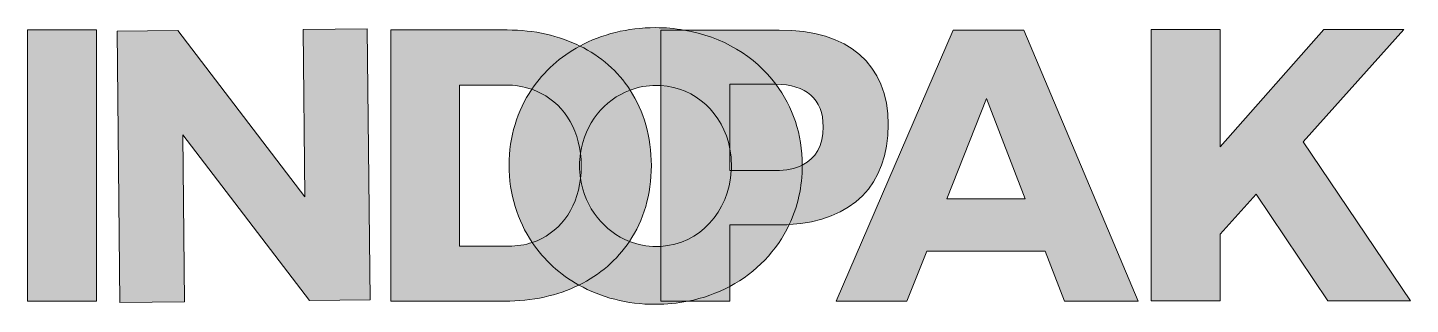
# Model space of a CAD drawing. Header units: inches. Extents: x 0.67 to 9.74, y -5.55 to -3.73.
import ezdxf

# ---------------------------------------------------------------- set-up
doc = ezdxf.new("R2010")
doc.units = ezdxf.units.IN
doc.header["$MEASUREMENT"] = 0
doc.layers.add('Layer 1', color=7, linetype='Continuous')

msp = doc.modelspace()

# ---------------------------------------------------------------- hatches: boundary and pattern name
at = {"layer": 'Layer 1', "true_color": 0xf79837}
h = msp.add_hatch(color=30, dxfattribs=at)
h.dxf.hatch_style = 2
h.paths.add_polyline_path([(1.1239, -3.7465), (1.1239, -5.5249), (0.6717, -5.5249), (0.6717, -3.7465)])
h = msp.add_hatch(color=30, dxfattribs=at)
h.dxf.hatch_style = 2
h.paths.add_polyline_path([(2.8994, -3.7381), (2.9178, -5.5164), (2.5192, -5.5205), (1.6898, -4.4339), (1.7011, -5.5289), (1.2771, -5.5333), (1.2588, -3.755), (1.6574, -3.7509), (2.4892, -4.8399), (2.4779, -3.7424)])
h = msp.add_hatch(color=30, dxfattribs=at)
h.dxf.hatch_style = 2
edge = h.paths.add_edge_path()
edge.add_spline(control_points=[(4.294, -3.8516), (4.1652, -3.9208), (4.0573, -4.0178), (3.9779, -4.1356), (3.9254, -4.1173), (3.8679, -4.1074), (3.8068, -4.1074), (3.8068, -4.1074), (3.5045, -4.1074), (3.5045, -4.1074), (3.5045, -4.1074), (3.5045, -5.164), (3.5045, -5.164), (3.5045, -5.164), (3.8273, -5.164), (3.8273, -5.164), (3.882, -5.164), (3.9335, -5.1555), (3.9811, -5.1396), (4.0584, -5.2543), (4.1628, -5.3499), (4.287, -5.419), (4.1476, -5.4875), (3.9829, -5.5249), (3.7994, -5.5249), (3.7994, -5.5249), (3.0526, -5.5249), (3.0526, -5.5249), (3.0526, -5.5249), (3.0526, -3.7465), (3.0526, -3.7465), (3.0526, -3.7465), (3.8171, -3.7465), (3.8171, -3.7465), (3.9959, -3.7465), (4.1575, -3.7835), (4.294, -3.8516)], knot_values=[0, 0, 0, 0, 1, 1, 1, 2, 2, 2, 3, 3, 3, 4, 4, 4, 5, 5, 5, 6, 6, 6, 7, 7, 7, 8, 8, 8, 9, 9, 9, 10, 10, 10, 11, 11, 11, 12, 12, 12, 12], degree=3, periodic=1)
at = {"layer": 'Layer 1', "true_color": 0x603813}
h = msp.add_hatch(color=39, dxfattribs=at)
h.dxf.hatch_style = 2
edge = h.paths.add_edge_path()
edge.add_spline(control_points=[(5.5792, -4.1025), (5.5785, -4.1025), (5.5774, -4.1025), (5.5767, -4.1025), (5.5767, -4.1025), (5.2772, -4.1025), (5.2772, -4.1025), (5.2772, -4.1025), (5.2772, -4.5254), (5.2772, -4.5254), (5.2331, -4.2926), (5.0507, -4.1247), (4.8249, -4.1109), (4.8249, -4.1109), (4.8249, -3.7469), (4.8249, -3.7469), (4.8249, -3.7469), (4.9759, -3.7469), (4.9759, -3.7469), (5.2292, -3.7892), (5.4413, -3.918), (5.5792, -4.1025)], knot_values=[0, 0, 0, 0, 1, 1, 1, 2, 2, 2, 3, 3, 3, 4, 4, 4, 5, 5, 5, 6, 6, 6, 7, 7, 7, 7], degree=3, periodic=1)
edge = h.paths.add_edge_path()
edge.add_spline(control_points=[(5.2772, -5.0243), (5.2772, -5.0243), (5.2772, -5.4275), (5.2772, -5.4275), (5.4497, -5.3358), (5.5852, -5.195), (5.6663, -5.0221), (5.6444, -5.0236), (5.6222, -5.0243), (5.5997, -5.0243), (5.5997, -5.0243), (5.2772, -5.0243), (5.2772, -5.0243)], knot_values=[0, 0, 0, 0, 1, 1, 1, 2, 2, 2, 3, 3, 3, 4, 4, 4, 4], degree=3, periodic=1)
edge = h.paths.add_edge_path()
edge.add_spline(control_points=[(5.7524, -4.6323), (5.7048, -4.6567), (5.6459, -4.6687), (5.5767, -4.6687), (5.5767, -4.6687), (5.2864, -4.6687), (5.2864, -4.6687), (5.2871, -4.6577), (5.2874, -4.6468), (5.2874, -4.6359), (5.2874, -4.5978), (5.2839, -4.5607), (5.2772, -4.5254), (5.2772, -4.5254), (5.2772, -4.1025), (5.2772, -4.1025), (5.2772, -4.1025), (5.5767, -4.1025), (5.5767, -4.1025), (5.5774, -4.1025), (5.5785, -4.1025), (5.5792, -4.1025), (5.6892, -4.2492), (5.7524, -4.4305), (5.7524, -4.6323)], knot_values=[0, 0, 0, 0, 1, 1, 1, 2, 2, 2, 3, 3, 3, 4, 4, 4, 5, 5, 5, 6, 6, 6, 7, 7, 7, 8, 8, 8, 8], degree=3, periodic=1)
edge = h.paths.add_edge_path()
edge.add_spline(control_points=[(4.8249, -5.5249), (4.8249, -5.5249), (5.0013, -5.5249), (5.0013, -5.5249), (4.9336, -5.5383), (4.863, -5.5453), (4.7897, -5.5453), (4.6023, -5.5453), (4.4312, -5.4998), (4.287, -5.419), (4.4249, -5.3516), (4.5378, -5.2543), (4.6182, -5.1329), (4.6733, -5.1548), (4.7329, -5.1668), (4.7946, -5.1668), (4.8048, -5.1668), (4.8151, -5.1664), (4.8249, -5.1657), (4.8249, -5.1657), (4.8249, -5.5249), (4.8249, -5.5249)], knot_values=[0, 0, 0, 0, 1, 1, 1, 2, 2, 2, 3, 3, 3, 4, 4, 4, 5, 5, 5, 6, 6, 6, 7, 7, 7, 7], degree=3, periodic=1)
edge = h.paths.add_edge_path()
edge.add_spline(control_points=[(4.9759, -3.7469), (4.9759, -3.7469), (4.8249, -3.7469), (4.8249, -3.7469), (4.8249, -3.7469), (4.8249, -4.1109), (4.8249, -4.1109), (4.8151, -4.1102), (4.8048, -4.1099), (4.7946, -4.1099), (4.7343, -4.1099), (4.6764, -4.1208), (4.6224, -4.1409), (4.5427, -4.0178), (4.4309, -3.919), (4.294, -3.8516), (4.4369, -3.7744), (4.6055, -3.7313), (4.7897, -3.7313), (4.8539, -3.7313), (4.916, -3.7366), (4.9759, -3.7469)], knot_values=[0, 0, 0, 0, 1, 1, 1, 2, 2, 2, 3, 3, 3, 4, 4, 4, 5, 5, 5, 6, 6, 6, 7, 7, 7, 7], degree=3, periodic=1)
edge = h.paths.add_edge_path()
edge.add_spline(control_points=[(4.6182, -5.1329), (4.5378, -5.2543), (4.4249, -5.3516), (4.287, -5.419), (4.1628, -5.3499), (4.0584, -5.2543), (3.9811, -5.1396), (4.1529, -5.0832), (4.2728, -4.9297), (4.2979, -4.7205), (4.3268, -4.9131), (4.4531, -5.0677), (4.6182, -5.1329)], knot_values=[0, 0, 0, 0, 1, 1, 1, 2, 2, 2, 3, 3, 3, 4, 4, 4, 4], degree=3, periodic=1)
edge = h.paths.add_edge_path()
edge.add_spline(control_points=[(4.2975, -4.5547), (4.2937, -4.5812), (4.2915, -4.608), (4.2915, -4.6359), (4.2915, -4.6648), (4.2937, -4.693), (4.2979, -4.7205), (4.2728, -4.9297), (4.1529, -5.0832), (3.9811, -5.1396), (3.8844, -4.9967), (3.8294, -4.8235), (3.8294, -4.633), (3.8294, -4.4457), (3.883, -4.276), (3.9779, -4.1356), (4.1504, -4.1959), (4.2714, -4.3487), (4.2975, -4.5547)], knot_values=[0, 0, 0, 0, 1, 1, 1, 2, 2, 2, 3, 3, 3, 4, 4, 4, 5, 5, 5, 6, 6, 6, 6], degree=3, periodic=1)
at = {"layer": 'Layer 1', "true_color": 0x146634}
h = msp.add_hatch(color=109, dxfattribs=at)
h.dxf.hatch_style = 2
edge = h.paths.add_edge_path()
edge.add_spline(control_points=[(5.5997, -3.7469), (6.0544, -3.7469), (6.3161, -3.9702), (6.3161, -4.3663), (6.3161, -4.7622), (6.0798, -4.9996), (5.6663, -5.0221), (5.7221, -4.9054), (5.7524, -4.7738), (5.7524, -4.633), (5.7524, -4.6327), (5.7524, -4.6327), (5.7524, -4.6323), (5.841, -4.5889), (5.8893, -4.5043), (5.8893, -4.3819), (5.8893, -4.197), (5.776, -4.1032), (5.5792, -4.1025), (5.4413, -3.918), (5.2292, -3.7892), (4.9759, -3.7469), (4.9759, -3.7469), (5.5997, -3.7469), (5.5997, -3.7469)], knot_values=[0, 0, 0, 0, 1, 1, 1, 2, 2, 2, 3, 3, 3, 4, 4, 4, 5, 5, 5, 6, 6, 6, 7, 7, 7, 8, 8, 8, 8], degree=3, periodic=1)
h = msp.add_hatch(color=109, dxfattribs=at)
h.dxf.hatch_style = 2
h.paths.add_polyline_path([(7.2058, -3.7469), (7.9551, -5.5249), (7.4725, -5.5249), (7.3455, -5.1971), (6.5684, -5.1971), (6.4385, -5.5249), (5.9739, -5.5249), (6.7409, -3.7469)])
h.paths.add_polyline_path([(7.2136, -4.8542), (6.9596, -4.1963), (6.7003, -4.8542)])
h = msp.add_hatch(color=109, dxfattribs=at)
h.dxf.hatch_style = 2
h.paths.add_polyline_path([(9.0364, -4.4799), (9.7402, -5.5213), (9.199, -5.5213), (8.7291, -4.8228), (8.4928, -5.0842), (8.4928, -5.5213), (8.0409, -5.5213), (8.0409, -3.7433), (8.4928, -3.7433), (8.4928, -4.5127), (9.1736, -3.7433), (9.6972, -3.7433)])
at = {"layer": 'Layer 1', "true_color": 0xf79837}
h = msp.add_hatch(color=30, dxfattribs=at)
h.dxf.hatch_style = 2
edge = h.paths.add_edge_path()
edge.add_spline(control_points=[(4.294, -3.8516), (4.4309, -3.919), (4.5427, -4.0178), (4.6224, -4.1409), (4.4535, -4.2044), (4.3254, -4.3586), (4.2975, -4.5547), (4.2714, -4.3487), (4.1504, -4.1959), (3.9779, -4.1356), (4.0573, -4.0178), (4.1652, -3.9208), (4.294, -3.8516)], knot_values=[0, 0, 0, 0, 1, 1, 1, 2, 2, 2, 3, 3, 3, 4, 4, 4, 4], degree=3, periodic=1)
h = msp.add_hatch(color=30, dxfattribs=at)
h.dxf.hatch_style = 2
edge = h.paths.add_edge_path()
edge.add_spline(control_points=[(4.6224, -4.1409), (4.7124, -4.2781), (4.7622, -4.4464), (4.7622, -4.6359), (4.7622, -4.826), (4.711, -4.9946), (4.6182, -5.1329), (4.4531, -5.0677), (4.3268, -4.9131), (4.2979, -4.7205), (4.3007, -4.6941), (4.3025, -4.6665), (4.3025, -4.6383), (4.3025, -4.6094), (4.3007, -4.5815), (4.2975, -4.5547), (4.3254, -4.3586), (4.4535, -4.2044), (4.6224, -4.1409)], knot_values=[0, 0, 0, 0, 1, 1, 1, 2, 2, 2, 3, 3, 3, 4, 4, 4, 5, 5, 5, 6, 6, 6, 6], degree=3, periodic=1)
at = {"layer": 'Layer 1', "true_color": 0x146634}
h = msp.add_hatch(color=109, dxfattribs=at)
h.dxf.hatch_style = 2
edge = h.paths.add_edge_path()
edge.add_spline(control_points=[(5.2772, -4.6687), (5.2772, -4.6687), (5.2864, -4.6687), (5.2864, -4.6687), (5.2719, -4.941), (5.0751, -5.1502), (4.8249, -5.1657), (4.8249, -5.1657), (4.8249, -4.1109), (4.8249, -4.1109), (5.0507, -4.1247), (5.2331, -4.2926), (5.2772, -4.5254), (5.2772, -4.5254), (5.2772, -4.6687), (5.2772, -4.6687)], knot_values=[0, 0, 0, 0, 1, 1, 1, 2, 2, 2, 3, 3, 3, 4, 4, 4, 5, 5, 5, 5], degree=3, periodic=1)
h = msp.add_hatch(color=109, dxfattribs=at)
h.dxf.hatch_style = 2
edge = h.paths.add_edge_path()
edge.add_spline(control_points=[(5.7524, -4.6323), (5.7524, -4.6327), (5.7524, -4.6327), (5.7524, -4.633), (5.7524, -4.7738), (5.7221, -4.9054), (5.6663, -5.0221), (5.6444, -5.0236), (5.6222, -5.0243), (5.5997, -5.0243), (5.5997, -5.0243), (5.2772, -5.0243), (5.2772, -5.0243), (5.2772, -5.0243), (5.2772, -5.4275), (5.2772, -5.4275), (5.1932, -5.4726), (5.1008, -5.5054), (5.0013, -5.5249), (5.0013, -5.5249), (4.8249, -5.5249), (4.8249, -5.5249), (4.8249, -5.5249), (4.8249, -5.1657), (4.8249, -5.1657), (5.0751, -5.1502), (5.2719, -4.941), (5.2864, -4.6687), (5.2864, -4.6687), (5.5767, -4.6687), (5.5767, -4.6687), (5.6459, -4.6687), (5.7048, -4.6567), (5.7524, -4.6323)], knot_values=[0, 0, 0, 0, 1, 1, 1, 2, 2, 2, 3, 3, 3, 4, 4, 4, 5, 5, 5, 6, 6, 6, 7, 7, 7, 8, 8, 8, 9, 9, 9, 10, 10, 10, 11, 11, 11, 11], degree=3, periodic=1)
h = msp.add_hatch(color=109, dxfattribs=at)
h.dxf.hatch_style = 2
edge = h.paths.add_edge_path()
edge.add_spline(control_points=[(5.2772, -5.4275), (5.2772, -5.4275), (5.2772, -5.5249), (5.2772, -5.5249), (5.2772, -5.5249), (5.0013, -5.5249), (5.0013, -5.5249), (5.1008, -5.5054), (5.1932, -5.4726), (5.2772, -5.4275)], knot_values=[0, 0, 0, 0, 1, 1, 1, 2, 2, 2, 3, 3, 3, 3], degree=3, periodic=1)

# ---------------------------------------------------------------- linework, layer by layer
at = {"layer": 'Layer 1', "lineweight": 0}
for points in [[(1.1239, -3.7465), (1.1239, -5.5249), (0.6717, -5.5249), (0.6717, -3.7465), (1.1239, -3.7465)], [(2.8994, -3.7381), (2.9178, -5.5164), (2.5192, -5.5205), (1.6898, -4.4339), (1.7011, -5.5289), (1.2771, -5.5333), (1.2588, -3.755), (1.6574, -3.7509), (2.4892, -4.8399), (2.4779, -3.7424), (2.8994, -3.7381)], [(7.2058, -3.7469), (7.9551, -5.5249), (7.4725, -5.5249), (7.3455, -5.1971), (6.5684, -5.1971), (6.4385, -5.5249), (5.9739, -5.5249), (6.7409, -3.7469), (7.2058, -3.7469)], [(9.0364, -4.4799), (9.7402, -5.5213), (9.199, -5.5213), (8.7291, -4.8228), (8.4928, -5.0842), (8.4928, -5.5213), (8.0409, -5.5213), (8.0409, -3.7433), (8.4928, -3.7433), (8.4928, -4.5127), (9.1736, -3.7433), (9.6972, -3.7433), (9.0364, -4.4799)], [(7.2136, -4.8542), (6.9596, -4.1963), (6.7003, -4.8542), (7.2136, -4.8542)]]:
    msp.add_lwpolyline(points, dxfattribs=at)
for points, knots in [([(4.294, -3.8516), (4.1652, -3.9208), (4.0573, -4.0178), (3.9779, -4.1356), (3.9254, -4.1173), (3.8679, -4.1074), (3.8068, -4.1074), (3.8068, -4.1074), (3.5045, -4.1074), (3.5045, -4.1074), (3.5045, -4.1074), (3.5045, -5.164), (3.5045, -5.164), (3.5045, -5.164), (3.8273, -5.164), (3.8273, -5.164), (3.882, -5.164), (3.9335, -5.1555), (3.9811, -5.1396), (4.0584, -5.2543), (4.1628, -5.3499), (4.287, -5.419), (4.1476, -5.4875), (3.9829, -5.5249), (3.7994, -5.5249), (3.7994, -5.5249), (3.0526, -5.5249), (3.0526, -5.5249), (3.0526, -5.5249), (3.0526, -3.7465), (3.0526, -3.7465), (3.0526, -3.7465), (3.8171, -3.7465), (3.8171, -3.7465), (3.9959, -3.7465), (4.1575, -3.7835), (4.294, -3.8516)], [0, 0, 0, 0, 1, 1, 1, 2, 2, 2, 3, 3, 3, 4, 4, 4, 5, 5, 5, 6, 6, 6, 7, 7, 7, 8, 8, 8, 9, 9, 9, 10, 10, 10, 11, 11, 11, 12, 12, 12, 12]), ([(4.9759, -3.7469), (4.9759, -3.7469), (4.8249, -3.7469), (4.8249, -3.7469), (4.8249, -3.7469), (4.8249, -4.1109), (4.8249, -4.1109), (4.8151, -4.1102), (4.8048, -4.1099), (4.7946, -4.1099), (4.7343, -4.1099), (4.6764, -4.1208), (4.6224, -4.1409), (4.5427, -4.0178), (4.4309, -3.919), (4.294, -3.8516), (4.4369, -3.7744), (4.6055, -3.7313), (4.7897, -3.7313), (4.8539, -3.7313), (4.916, -3.7366), (4.9759, -3.7469)], [0, 0, 0, 0, 1, 1, 1, 2, 2, 2, 3, 3, 3, 4, 4, 4, 5, 5, 5, 6, 6, 6, 7, 7, 7, 7]), ([(5.5792, -4.1025), (5.5785, -4.1025), (5.5774, -4.1025), (5.5767, -4.1025), (5.5767, -4.1025), (5.2772, -4.1025), (5.2772, -4.1025), (5.2772, -4.1025), (5.2772, -4.5254), (5.2772, -4.5254), (5.2331, -4.2926), (5.0507, -4.1247), (4.8249, -4.1109), (4.8249, -4.1109), (4.8249, -3.7469), (4.8249, -3.7469), (4.8249, -3.7469), (4.9759, -3.7469), (4.9759, -3.7469), (5.2292, -3.7892), (5.4413, -3.918), (5.5792, -4.1025)], [0, 0, 0, 0, 1, 1, 1, 2, 2, 2, 3, 3, 3, 4, 4, 4, 5, 5, 5, 6, 6, 6, 7, 7, 7, 7]), ([(5.5997, -3.7469), (6.0544, -3.7469), (6.3161, -3.9702), (6.3161, -4.3663), (6.3161, -4.7622), (6.0798, -4.9996), (5.6663, -5.0221), (5.7221, -4.9054), (5.7524, -4.7738), (5.7524, -4.633), (5.7524, -4.6327), (5.7524, -4.6327), (5.7524, -4.6323), (5.841, -4.5889), (5.8893, -4.5043), (5.8893, -4.3819), (5.8893, -4.197), (5.776, -4.1032), (5.5792, -4.1025), (5.4413, -3.918), (5.2292, -3.7892), (4.9759, -3.7469), (4.9759, -3.7469), (5.5997, -3.7469), (5.5997, -3.7469)], [0, 0, 0, 0, 1, 1, 1, 2, 2, 2, 3, 3, 3, 4, 4, 4, 5, 5, 5, 6, 6, 6, 7, 7, 7, 8, 8, 8, 8]), ([(4.294, -3.8516), (4.4309, -3.919), (4.5427, -4.0178), (4.6224, -4.1409), (4.4535, -4.2044), (4.3254, -4.3586), (4.2975, -4.5547), (4.2714, -4.3487), (4.1504, -4.1959), (3.9779, -4.1356), (4.0573, -4.0178), (4.1652, -3.9208), (4.294, -3.8516)], [0, 0, 0, 0, 1, 1, 1, 2, 2, 2, 3, 3, 3, 4, 4, 4, 4]), ([(4.2975, -4.5547), (4.2937, -4.5812), (4.2915, -4.608), (4.2915, -4.6359), (4.2915, -4.6648), (4.2937, -4.693), (4.2979, -4.7205), (4.2728, -4.9297), (4.1529, -5.0832), (3.9811, -5.1396), (3.8844, -4.9967), (3.8294, -4.8235), (3.8294, -4.633), (3.8294, -4.4457), (3.883, -4.276), (3.9779, -4.1356), (4.1504, -4.1959), (4.2714, -4.3487), (4.2975, -4.5547)], [0, 0, 0, 0, 1, 1, 1, 2, 2, 2, 3, 3, 3, 4, 4, 4, 5, 5, 5, 6, 6, 6, 6]), ([(4.6224, -4.1409), (4.7124, -4.2781), (4.7622, -4.4464), (4.7622, -4.6359), (4.7622, -4.826), (4.711, -4.9946), (4.6182, -5.1329), (4.4531, -5.0677), (4.3268, -4.9131), (4.2979, -4.7205), (4.3007, -4.6941), (4.3025, -4.6665), (4.3025, -4.6383), (4.3025, -4.6094), (4.3007, -4.5815), (4.2975, -4.5547), (4.3254, -4.3586), (4.4535, -4.2044), (4.6224, -4.1409)], [0, 0, 0, 0, 1, 1, 1, 2, 2, 2, 3, 3, 3, 4, 4, 4, 5, 5, 5, 6, 6, 6, 6]), ([(5.2772, -4.6687), (5.2772, -4.6687), (5.2864, -4.6687), (5.2864, -4.6687), (5.2719, -4.941), (5.0751, -5.1502), (4.8249, -5.1657), (4.8249, -5.1657), (4.8249, -4.1109), (4.8249, -4.1109), (5.0507, -4.1247), (5.2331, -4.2926), (5.2772, -4.5254), (5.2772, -4.5254), (5.2772, -4.6687), (5.2772, -4.6687)], [0, 0, 0, 0, 1, 1, 1, 2, 2, 2, 3, 3, 3, 4, 4, 4, 5, 5, 5, 5]), ([(5.7524, -4.6323), (5.7048, -4.6567), (5.6459, -4.6687), (5.5767, -4.6687), (5.5767, -4.6687), (5.2864, -4.6687), (5.2864, -4.6687), (5.2871, -4.6577), (5.2874, -4.6468), (5.2874, -4.6359), (5.2874, -4.5978), (5.2839, -4.5607), (5.2772, -4.5254), (5.2772, -4.5254), (5.2772, -4.1025), (5.2772, -4.1025), (5.2772, -4.1025), (5.5767, -4.1025), (5.5767, -4.1025), (5.5774, -4.1025), (5.5785, -4.1025), (5.5792, -4.1025), (5.6892, -4.2492), (5.7524, -4.4305), (5.7524, -4.6323)], [0, 0, 0, 0, 1, 1, 1, 2, 2, 2, 3, 3, 3, 4, 4, 4, 5, 5, 5, 6, 6, 6, 7, 7, 7, 8, 8, 8, 8]), ([(5.7524, -4.6323), (5.7524, -4.6327), (5.7524, -4.6327), (5.7524, -4.633), (5.7524, -4.7738), (5.7221, -4.9054), (5.6663, -5.0221), (5.6444, -5.0236), (5.6222, -5.0243), (5.5997, -5.0243), (5.5997, -5.0243), (5.2772, -5.0243), (5.2772, -5.0243), (5.2772, -5.0243), (5.2772, -5.4275), (5.2772, -5.4275), (5.1932, -5.4726), (5.1008, -5.5054), (5.0013, -5.5249), (5.0013, -5.5249), (4.8249, -5.5249), (4.8249, -5.5249), (4.8249, -5.5249), (4.8249, -5.1657), (4.8249, -5.1657), (5.0751, -5.1502), (5.2719, -4.941), (5.2864, -4.6687), (5.2864, -4.6687), (5.5767, -4.6687), (5.5767, -4.6687), (5.6459, -4.6687), (5.7048, -4.6567), (5.7524, -4.6323)], [0, 0, 0, 0, 1, 1, 1, 2, 2, 2, 3, 3, 3, 4, 4, 4, 5, 5, 5, 6, 6, 6, 7, 7, 7, 8, 8, 8, 9, 9, 9, 10, 10, 10, 11, 11, 11, 11]), ([(4.6182, -5.1329), (4.5378, -5.2543), (4.4249, -5.3516), (4.287, -5.419), (4.1628, -5.3499), (4.0584, -5.2543), (3.9811, -5.1396), (4.1529, -5.0832), (4.2728, -4.9297), (4.2979, -4.7205), (4.3268, -4.9131), (4.4531, -5.0677), (4.6182, -5.1329)], [0, 0, 0, 0, 1, 1, 1, 2, 2, 2, 3, 3, 3, 4, 4, 4, 4]), ([(5.2772, -5.0243), (5.2772, -5.0243), (5.2772, -5.4275), (5.2772, -5.4275), (5.4497, -5.3358), (5.5852, -5.195), (5.6663, -5.0221), (5.6444, -5.0236), (5.6222, -5.0243), (5.5997, -5.0243), (5.5997, -5.0243), (5.2772, -5.0243), (5.2772, -5.0243)], [0, 0, 0, 0, 1, 1, 1, 2, 2, 2, 3, 3, 3, 4, 4, 4, 4]), ([(4.8249, -5.5249), (4.8249, -5.5249), (5.0013, -5.5249), (5.0013, -5.5249), (4.9336, -5.5383), (4.863, -5.5453), (4.7897, -5.5453), (4.6023, -5.5453), (4.4312, -5.4998), (4.287, -5.419), (4.4249, -5.3516), (4.5378, -5.2543), (4.6182, -5.1329), (4.6733, -5.1548), (4.7329, -5.1668), (4.7946, -5.1668), (4.8048, -5.1668), (4.8151, -5.1664), (4.8249, -5.1657), (4.8249, -5.1657), (4.8249, -5.5249), (4.8249, -5.5249)], [0, 0, 0, 0, 1, 1, 1, 2, 2, 2, 3, 3, 3, 4, 4, 4, 5, 5, 5, 6, 6, 6, 7, 7, 7, 7]), ([(5.2772, -5.4275), (5.2772, -5.4275), (5.2772, -5.5249), (5.2772, -5.5249), (5.2772, -5.5249), (5.0013, -5.5249), (5.0013, -5.5249), (5.1008, -5.5054), (5.1932, -5.4726), (5.2772, -5.4275)], [0, 0, 0, 0, 1, 1, 1, 2, 2, 2, 3, 3, 3, 3])]:
    msp.add_open_spline(points, degree=3, knots=knots, dxfattribs=at)

doc.saveas('drawing.dxf')
